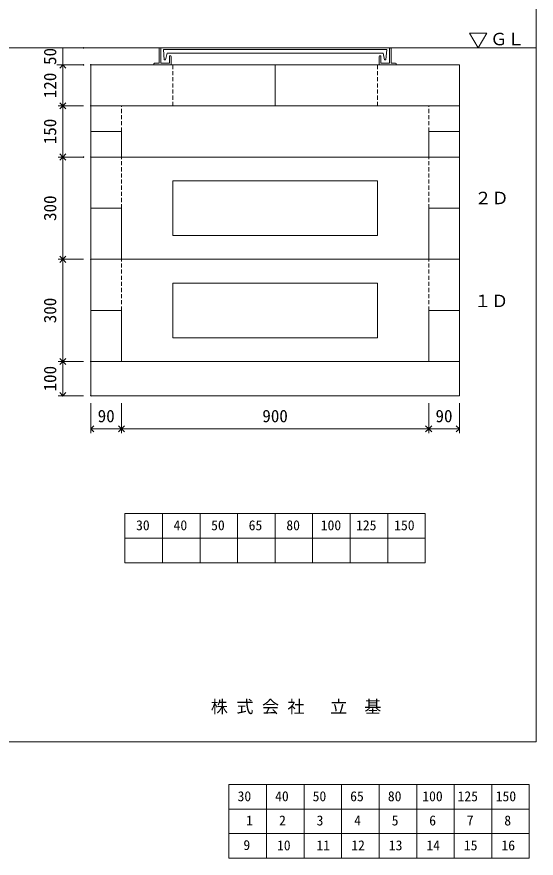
# Model space of a CAD drawing. Units: millimetres, scale not verified. Extents: x -4890 to 18490, y -2308 to 2308.
# Drawn here: x 3368 to 4890, y -2308 to 159 of the extents above; entities that cross this region are included whole.
import ezdxf
from ezdxf.enums import TextEntityAlignment as Align

# ---------------------------------------------------------------- set-up
doc = ezdxf.new("R2010")
doc.units = ezdxf.units.MM
doc.header["$LTSCALE"] = 10
doc.header["$PDMODE"] = 32
doc.header["$PDSIZE"] = 2
for name, pattern in [('DASHED1', [1.8, 1.2, -0.6]), ('USER2', [50.8, 31.75, -6.35, 6.35, -6.35]), ('USER5', [3.185, 0.01, -3.175])]:
    doc.linetypes.add(name, pattern=pattern)
for name, color, linetype, lineweight in [('0-1_Defpoints', 7, 'USER2', 5), ('0-2_waku', 7, 'Continuous', 18), ('0-3_gaikei', 7, 'Continuous', 18), ('0-4_kakure', 7, 'USER5', 18), ('0-5_sunpou', 7, 'Continuous', 5), ('0-8_uchigawa', 6, 'Continuous', 18), ('0-A_futa', 3, 'Continuous', 18), ('0-B_GL', 4, 'Continuous', 18), ('0-D_文字１', 7, 'Continuous', 18), ('1-4_文字２', 7, 'Continuous', 5)]:
    doc.layers.add(name, color=color, linetype=linetype, lineweight=lineweight)
doc.styles.add('ＭＳ ゴシック', font='')
doc.styles.get('ＭＳ ゴシック').set_extended_font_data('MS Gothic')

# ---------------------------------------------------------------- blocks, each defined once
blk = doc.blocks.new('_Open90')
at = {"layer": '0-5_sunpou'}
blk.add_line((0, 0), (-1, 0), dxfattribs=at)
blk.add_lwpolyline([(-0.5, 0.5), (0, 0), (-0.5, -0.5)], dxfattribs=at)
blk = doc.blocks.new('D57')
at = {"layer": '0-1_Defpoints'}
for p in [(5032.32, 1944.36), (4949.96, 1644.36), (5032.32, 1644.36)]:
    blk.add_point(p, dxfattribs=at)
at = {"layer": '0-5_sunpou'}
for p, q in [((5010.32, 1944.36), (4936.96, 1944.36)), ((4949.96, 1926.36), (4949.96, 1662.36)), ((5010.32, 1644.36), (4936.96, 1644.36))]:
    blk.add_line(p, q, dxfattribs=at)
at = {"layer": '0-5_sunpou', "xscale": 18, "yscale": 18}
for p, rotation in [((4949.96, 1944.36), 90), ((4949.96, 1644.36), 270)]:
    blk.add_blockref('_Open90', p, dxfattribs=dict(at, rotation=rotation))
at = {"layer": '0-5_sunpou', "style": 'ＭＳ ゴシック'}
blk.add_text('300', height=36.66, rotation=90, dxfattribs=at).set_placement((4941.96, 1756.86), align=Align.BOTTOM_LEFT)
blk = doc.blocks.new('D48')
at = {"layer": '0-1_Defpoints'}
for p in [(5032.32, 1644.36), (4949.96, 1344.36), (5032.32, 1344.36)]:
    blk.add_point(p, dxfattribs=at)
at = {"layer": '0-5_sunpou'}
for p, q in [((5010.32, 1644.36), (4936.96, 1644.36)), ((4949.96, 1626.36), (4949.96, 1362.36)), ((5010.32, 1344.36), (4936.96, 1344.36))]:
    blk.add_line(p, q, dxfattribs=at)
at = {"layer": '0-5_sunpou', "xscale": 18, "yscale": 18}
for p, rotation in [((4949.96, 1644.36), 90), ((4949.96, 1344.36), 270)]:
    blk.add_blockref('_Open90', p, dxfattribs=dict(at, rotation=rotation))
at = {"layer": '0-5_sunpou', "style": 'ＭＳ ゴシック'}
blk.add_text('300', height=36.66, rotation=90, dxfattribs=at).set_placement((4941.96, 1456.86), align=Align.BOTTOM_LEFT)
blk = doc.blocks.new('D49')
at = {"layer": '0-1_Defpoints'}
for p in [(5032.32, 2214.36), (4949.96, 2094.36), (5032.32, 2094.36)]:
    blk.add_point(p, dxfattribs=at)
at = {"layer": '0-5_sunpou'}
for p, q in [((5010.32, 2214.36), (4936.96, 2214.36)), ((4949.96, 2196.36), (4949.96, 2112.36)), ((5010.32, 2094.36), (4936.96, 2094.36))]:
    blk.add_line(p, q, dxfattribs=at)
at = {"layer": '0-5_sunpou', "xscale": 18, "yscale": 18}
for p, rotation in [((4949.96, 2214.36), 90), ((4949.96, 2094.36), 270)]:
    blk.add_blockref('_Open90', p, dxfattribs=dict(at, rotation=rotation))
at = {"layer": '0-5_sunpou', "style": 'ＭＳ ゴシック'}
blk.add_text('120', height=36.66, rotation=90, dxfattribs=at).set_placement((4941.96, 2116.86), align=Align.BOTTOM_LEFT)
blk = doc.blocks.new('D50')
at = {"layer": '0-1_Defpoints'}
for p in [(5032.32, 2214.36), (4949.96, 2094.36), (5032.32, 2094.36)]:
    blk.add_point(p, dxfattribs=at)
at = {"layer": '0-5_sunpou'}
for p, q in [((5010.32, 2214.36), (4936.96, 2214.36)), ((4949.96, 2196.36), (4949.96, 2112.36)), ((5010.32, 2094.36), (4936.96, 2094.36))]:
    blk.add_line(p, q, dxfattribs=at)
at = {"layer": '0-5_sunpou', "xscale": 18, "yscale": 18}
for p, rotation in [((4949.96, 2214.36), 90), ((4949.96, 2094.36), 270)]:
    blk.add_blockref('_Open90', p, dxfattribs=dict(at, rotation=rotation))
at = {"layer": '0-5_sunpou', "style": 'ＭＳ ゴシック'}
blk.add_text('120', height=36.66, rotation=90, dxfattribs=at).set_placement((4941.96, 2116.86), align=Align.BOTTOM_LEFT)
blk = doc.blocks.new('D54')
at = {"layer": '0-1_Defpoints'}
for p in [(5010.32, 2264.36), (4949.96, 2214.36), (5010.32, 2214.36)]:
    blk.add_point(p, dxfattribs=at)
at = {"layer": '0-5_sunpou'}
for p, q in [((4988.32, 2264.36), (4936.96, 2264.36)), ((4949.96, 2264.36), (4949.96, 2214.36)), ((4988.32, 2214.36), (4936.96, 2214.36))]:
    blk.add_line(p, q, dxfattribs=at)
at = {"layer": '0-5_sunpou', "style": 'ＭＳ ゴシック'}
blk.add_text('50', height=36.66, rotation=90, dxfattribs=at).set_placement((4941.96, 2214.36), align=Align.BOTTOM_LEFT)
blk = doc.blocks.new('D46')
at = {"layer": '0-1_Defpoints'}
for p in [(5032.32, 1344.36), (4949.96, 1244.36), (5032.32, 1244.36)]:
    blk.add_point(p, dxfattribs=at)
at = {"layer": '0-5_sunpou'}
for p, q in [((5010.32, 1344.36), (4936.96, 1344.36)), ((4949.96, 1326.36), (4949.96, 1262.36)), ((5010.32, 1244.36), (4936.96, 1244.36))]:
    blk.add_line(p, q, dxfattribs=at)
at = {"layer": '0-5_sunpou', "xscale": 18, "yscale": 18}
for p, rotation in [((4949.96, 1344.36), 90), ((4949.96, 1244.36), 270)]:
    blk.add_blockref('_Open90', p, dxfattribs=dict(at, rotation=rotation))
at = {"layer": '0-5_sunpou', "style": 'ＭＳ ゴシック'}
blk.add_text('100', height=36.66, rotation=90, dxfattribs=at).set_placement((4941.96, 1256.86), align=Align.BOTTOM_LEFT)
blk = doc.blocks.new('D69')
at = {"layer": '0-1_Defpoints'}
for p in [(5032.32, 2094.36), (4949.96, 1944.36), (5010.32, 1944.36)]:
    blk.add_point(p, dxfattribs=at)
at = {"layer": '0-5_sunpou'}
for p, q in [((5010.32, 2094.36), (4936.96, 2094.36)), ((4949.96, 2076.36), (4949.96, 1962.36)), ((4988.32, 1944.36), (4936.96, 1944.36))]:
    blk.add_line(p, q, dxfattribs=at)
at = {"layer": '0-5_sunpou', "xscale": 18, "yscale": 18}
for p, rotation in [((4949.96, 2094.36), 90), ((4949.96, 1944.36), 270)]:
    blk.add_blockref('_Open90', p, dxfattribs=dict(at, rotation=rotation))
at = {"layer": '0-5_sunpou', "style": 'ＭＳ ゴシック'}
blk.add_text('150', height=36.66, rotation=90, dxfattribs=at).set_placement((4941.96, 1981.86), align=Align.BOTTOM_LEFT)

msp = doc.modelspace()

# ---------------------------------------------------------------- linework, layer by layer
at = {"layer": '0-2_waku'}
for p, q in [((4890, 2308.16), (4890, -1966.84)), ((4890, 2308.16), (4890, -1966.84)), ((3685, -1297.84), (3685, -1441.84)), ((3685, -1297.84), (3685, -1441.84)), ((3685, -1297.84), (3685, -1441.84)), ((3685, -1297.84), (3685, -1441.84)), ((3685, -1297.84), (4565, -1297.84)), ((3795, -1297.84), (3795, -1441.84)), ((3905, -1297.84), (3905, -1441.84)), ((3905, -1297.84), (3905, -1441.84)), ((4015, -1297.84), (4015, -1441.84)), ((4125, -1297.84), (4125, -1441.84)), ((4235, -1297.84), (4235, -1441.84)), ((4345, -1297.84), (4345, -1441.84)), ((4455, -1297.84), (4455, -1441.84)), ((4565, -1297.84), (4565, -1441.84)), ((3685, -1369.84), (4565, -1369.84)), ((3685, -1441.84), (4565, -1441.84)), ((-1230, -1966.84), (4890, -1966.84)), ((-1230, -1966.84), (4890, -1966.84))]:
    msp.add_line(p, q, dxfattribs=at)
at = {"layer": '0-3_gaikei'}
for p, q in [((3585, 18.16), (4665, 18.16)), ((4125, 18.16), (4125, -101.84)), ((4665, -101.84), (3585, -101.84)), ((4665, -101.84), (3585, -101.84)), ((4665, -101.84), (3585, -101.84)), ((4665, -101.84), (3585, -101.84)), ((4665, -101.84), (3585, -101.84)), ((4665, -101.84), (3585, -101.84)), ((4665, -101.84), (3585, -101.84)), ((4665, -101.84), (3585, -101.84)), ((4665, -101.84), (3585, -101.84)), ((3675, -101.84), (3585, -101.84)), ((4665, -101.84), (3585, -101.84)), ((4665, -101.84), (3585, -101.84)), ((4665, -101.84), (3585, -101.84)), ((4665, -101.84), (3585, -101.84)), ((4665, -101.84), (3585, -101.84)), ((4665, -101.84), (3585, -101.84)), ((4665, -101.84), (3585, -101.84)), ((4665, -101.84), (3585, -101.84)), ((4665, -101.84), (3585, -101.84)), ((4665, -101.84), (3585, -101.84)), ((4665, -101.84), (3585, -101.84)), ((4665, -101.84), (3585, -101.84)), ((4665, -101.84), (3585, -101.84)), ((3675, -101.84), (3585, -101.84)), ((3585, -101.84), (3675, -101.84)), ((3585, -101.84), (4665, -101.84)), ((3585, -101.84), (4665, -101.84)), ((3585, -101.84), (4665, -101.84)), ((3585, -101.84), (4665, -101.84)), ((3585, -101.84), (4665, -101.84)), ((3585, -101.84), (4665, -101.84)), ((3585, -101.84), (4665, -101.84)), ((3585, -101.84), (4665, -101.84)), ((3585, -101.84), (3585, -251.84)), ((3675, -101.84), (4575, -101.84)), ((4575, -101.84), (3675, -101.84)), ((4575, -101.84), (3675, -101.84)), ((4575, -101.84), (3675, -101.84)), ((3675, -101.84), (4575, -101.84)), ((4575, -101.84), (3675, -101.84)), ((4575, -101.84), (3675, -101.84)), ((4575, -101.84), (3675, -101.84)), ((3675, -101.84), (4575, -101.84)), ((3675, -101.84), (4575, -101.84)), ((3675, -101.84), (4575, -101.84)), ((4515, -101.84), (3735, -101.84)), ((4515, -101.84), (3735, -101.84)), ((4515, -101.84), (3735, -101.84)), ((4575, -101.84), (4665, -101.84)), ((4575, -101.84), (4665, -101.84)), ((4665, -101.84), (4665, -251.84)), ((3585, -176.84), (3675, -176.84)), ((3675, -176.84), (3675, -251.84)), ((4575, -176.84), (4575, -251.84)), ((4575, -176.84), (4665, -176.84)), ((3585, -251.84), (3585, -401.84)), ((3585, -251.84), (3585, -401.84)), ((3585, -251.84), (3585, -401.84)), ((3585, -251.84), (4665, -251.84)), ((3585, -251.84), (4665, -251.84)), ((3585, -251.84), (4665, -251.84)), ((3585, -251.84), (4665, -251.84)), ((3585, -251.84), (4665, -251.84)), ((3585, -251.84), (4665, -251.84)), ((3585, -251.84), (4665, -251.84)), ((3585, -251.84), (4665, -251.84)), ((3585, -251.84), (4665, -251.84)), ((3585, -251.84), (4665, -251.84)), ((3585, -251.84), (4665, -251.84)), ((4665, -251.84), (4665, -401.84)), ((4665, -251.84), (4665, -401.84)), ((4665, -251.84), (4665, -401.84)), ((3585, -401.84), (3585, -551.84)), ((3675, -401.84), (3585, -401.84)), ((3675, -401.84), (3585, -401.84)), ((3675, -401.84), (3585, -401.84)), ((3675, -401.84), (3675, -551.84)), ((3675, -401.84), (3675, -551.84)), ((3675, -401.84), (3675, -551.84)), ((4575, -401.84), (4575, -551.84)), ((4575, -401.84), (4575, -551.84)), ((4575, -401.84), (4575, -551.84)), ((4665, -401.84), (4575, -401.84)), ((4665, -401.84), (4575, -401.84)), ((4665, -401.84), (4575, -401.84)), ((4665, -401.84), (4665, -551.84)), ((4665, -551.84), (3585, -551.84)), ((4665, -551.84), (3585, -551.84)), ((4665, -551.84), (3585, -551.84)), ((3585, -551.84), (3585, -701.84)), ((3585, -551.84), (3585, -701.84)), ((3585, -551.84), (3585, -701.84)), ((4575, -551.84), (3675, -551.84)), ((4575, -551.84), (3675, -551.84)), ((4575, -551.84), (3675, -551.84)), ((4515, -551.84), (3735, -551.84)), ((4665, -551.84), (4665, -701.84)), ((4665, -551.84), (4665, -701.84)), ((4665, -551.84), (4665, -701.84)), ((3675, -701.84), (3585, -701.84)), ((3675, -701.84), (3585, -701.84)), ((3675, -701.84), (3675, -851.84)), ((3675, -701.84), (3675, -851.84)), ((3675, -701.84), (3675, -851.84)), ((4665, -701.84), (4575, -701.84)), ((4665, -701.84), (4575, -701.84)), ((4575, -701.84), (4575, -851.84)), ((4575, -701.84), (4575, -851.84)), ((4665, -701.84), (4665, -851.84)), ((4665, -851.84), (3585, -851.84)), ((4665, -851.84), (3585, -851.84)), ((4665, -851.84), (3585, -851.84)), ((4665, -851.84), (3585, -851.84)), ((4665, -851.84), (3585, -851.84)), ((3585, -951.84), (3585, -851.84)), ((4665, -851.84), (3585, -851.84)), ((4665, -851.84), (3585, -851.84)), ((4665, -851.84), (3585, -851.84)), ((4665, -851.84), (3585, -851.84)), ((4575, -851.84), (3675, -851.84)), ((4575, -851.84), (3675, -851.84)), ((4575, -851.84), (3675, -851.84)), ((4515, -851.84), (3735, -851.84)), ((4515, -851.84), (3735, -851.84)), ((4665, -951.84), (3585, -951.84)), ((4665, -951.84), (3585, -951.84))]:
    msp.add_line(p, q, dxfattribs=at)
for points in [[(3675, -101.84), (3585, -101.84), (3585, 18.16)], [(4575, -101.84), (4665, -101.84), (4665, 18.16)], [(4575, -101.84), (4665, -101.84), (3585, -101.84)], [(3675, -701.84), (3585, -701.84), (3585, -851.84)], [(4665, -701.84), (4575, -701.84), (4575, -851.84)], [(4665, -951.84), (4665, -851.84), (3585, -851.84)]]:
    msp.add_lwpolyline(points, dxfattribs=at)
at = {"layer": '0-4_kakure', "linetype": 'DASHED1', "lineweight": 5}
for p, q in [((3825, -101.84), (3825, 18.16)), ((4425, -101.84), (4425, 18.16)), ((3675, -176.84), (3675, -101.84)), ((4575, -176.84), (4575, -101.84)), ((3675, -401.84), (3675, -251.84)), ((4575, -401.84), (4575, -251.84)), ((3675, -701.84), (3675, -551.84)), ((4575, -701.84), (4575, -551.84))]:
    msp.add_line(p, q, dxfattribs=at)
at = {"layer": '0-5_sunpou'}
for p, q in [((3563, 68.16), (3485.14, 68.16)), ((3563, 18.16), (3485.14, 18.16)), ((3585, -973.84), (3585, -1061.76)), ((3675, -973.84), (3675, -1061.76)), ((3675, -973.84), (3675, -1061.76)), ((4575, -973.84), (4575, -1061.76)), ((4575, -973.84), (4575, -1061.76)), ((4665, -973.84), (4665, -1061.76)), ((3603, -1048.76), (3657, -1048.76)), ((3693, -1048.76), (4557, -1048.76)), ((4593, -1048.76), (4647, -1048.76))]:
    msp.add_line(p, q, dxfattribs=at)
at = {"layer": '0-8_uchigawa'}
for p, q in [((3825, -321.84), (3825, -481.84)), ((4425, -321.84), (3825, -321.84)), ((4425, -321.84), (4425, -481.84)), ((4425, -481.84), (3825, -481.84)), ((4425, -621.84), (3825, -621.84)), ((3825, -621.84), (3825, -781.84)), ((4425, -621.84), (4425, -781.84)), ((4425, -781.84), (3825, -781.84))]:
    msp.add_line(p, q, dxfattribs=at)
at = {"layer": '0-A_futa'}
for p, q in [((3785, 66.16), (3785, 23.16)), ((3787, 68.16), (3790, 68.16)), ((3790, 68.16), (3790, 23.16)), ((3797.81, 63.66), (4452.14, 63.66)), ((3797.81, 63.66), (3800.3, 33.66)), ((3808.33, 52.66), (3804.01, 33.66)), ((3808.33, 52.66), (4441.67, 52.66)), ((4441.67, 52.66), (4445.99, 33.66)), ((4452.14, 63.66), (4449.89, 33.66)), ((4460, 68.16), (4460, 23.16)), ((4460, 68.16), (4463, 68.16)), ((4465, 66.16), (4465, 23.16)), ((3800.3, 33.66), (3804.01, 33.66)), ((3815, 43.16), (3815, 23.16)), ((3817, 45.16), (3818, 45.16)), ((3820, 43.16), (3820, 18.16)), ((4430, 43.16), (4430, 18.16)), ((4433, 45.16), (4432, 45.16)), ((4435, 43.16), (4435, 23.16)), ((4449.89, 33.66), (4445.99, 33.66)), ((3770, 21.16), (3770, 20.16)), ((3772, 23.16), (3785, 23.16)), ((3820, 18.16), (3772, 18.16)), ((3790, 23.16), (3815, 23.16)), ((4430, 18.16), (4478, 18.16)), ((4460, 23.16), (4435, 23.16)), ((4478, 23.16), (4465, 23.16)), ((4480, 21.16), (4480, 20.16))]:
    msp.add_line(p, q, dxfattribs=at)
for centre, start, end in [((3787, 66.16), 90, 180), ((4463, 66.16), 0, 90), ((3817, 43.16), 90, 180), ((3818, 43.16), 0, 90), ((4432, 43.16), 90, 180), ((4433, 43.16), 0, 90), ((3772, 21.16), 90, 180), ((3772, 20.16), 180, 270), ((4478, 21.16), 0, 90), ((4478, 20.16), 270, 0)]:
    msp.add_arc(centre, 2, start, end, dxfattribs=at)
at = {"layer": '0-B_GL'}
msp.add_line((-1230, 68.16), (4890, 68.16), dxfattribs=at)
msp.add_line((-1230, 68.16), (4890, 68.16), dxfattribs=at)
msp.add_line((-1230, 68.16), (4890, 68.16), dxfattribs=at)
at = {"layer": '0-D_文字１'}
for p, q in [((4720.06, 68.16), (4694.86, 111.1)), ((4694.86, 111.1), (4745.26, 111.1)), ((4720.06, 68.16), (4745.26, 111.1))]:
    msp.add_line(p, q, dxfattribs=at)
at = {"layer": '1-4_文字２'}
for p, q in [((3989.83, -2092.26), (3989.83, -2236.26)), ((3989.83, -2092.26), (3989.83, -2236.26)), ((3989.83, -2092.26), (3989.83, -2236.26)), ((3989.83, -2092.26), (3989.83, -2236.26)), ((3989.83, -2092.26), (4869.83, -2092.26)), ((3989.83, -2092.26), (3989.83, -2236.26)), ((3989.83, -2092.26), (3989.83, -2236.26)), ((3989.83, -2092.26), (3989.83, -2236.26)), ((3989.83, -2092.26), (3989.83, -2236.26)), ((3989.83, -2092.26), (4869.83, -2092.26)), ((4099.83, -2092.26), (4099.83, -2236.26)), ((4099.83, -2092.26), (4099.83, -2236.26)), ((4209.83, -2092.26), (4209.83, -2236.26)), ((4209.83, -2092.26), (4209.83, -2236.26)), ((4209.83, -2092.26), (4209.83, -2236.26)), ((4209.83, -2092.26), (4209.83, -2236.26)), ((4319.83, -2092.26), (4319.83, -2236.26)), ((4319.83, -2092.26), (4319.83, -2236.26)), ((4429.83, -2092.26), (4429.83, -2236.26)), ((4429.83, -2092.26), (4429.83, -2236.26)), ((4539.83, -2092.26), (4539.83, -2236.26)), ((4539.83, -2092.26), (4539.83, -2236.26)), ((4649.83, -2092.26), (4649.83, -2236.26)), ((4649.83, -2092.26), (4649.83, -2236.26)), ((4759.83, -2092.26), (4759.83, -2236.26)), ((4759.83, -2092.26), (4759.83, -2236.26)), ((4869.83, -2092.26), (4869.83, -2236.26)), ((4869.83, -2092.26), (4869.83, -2236.26)), ((3989.83, -2164.26), (4869.83, -2164.26)), ((3989.83, -2164.26), (4869.83, -2164.26)), ((3989.83, -2236.26), (4869.83, -2236.26)), ((3989.83, -2236.26), (4869.83, -2236.26)), ((3989.83, -2236.26), (3989.83, -2308.26)), ((3989.83, -2236.26), (3989.83, -2308.26)), ((3989.83, -2236.26), (3989.83, -2308.26)), ((3989.83, -2236.26), (3989.83, -2308.26)), ((3989.83, -2236.26), (4869.83, -2236.26)), ((3989.83, -2236.26), (3989.83, -2308.26)), ((3989.83, -2236.26), (3989.83, -2308.26)), ((3989.83, -2236.26), (3989.83, -2308.26)), ((3989.83, -2236.26), (3989.83, -2308.26)), ((3989.83, -2236.26), (4869.83, -2236.26)), ((4099.83, -2236.26), (4099.83, -2308.26)), ((4099.83, -2236.26), (4099.83, -2308.26)), ((4209.83, -2236.26), (4209.83, -2308.26)), ((4209.83, -2236.26), (4209.83, -2308.26)), ((4209.83, -2236.26), (4209.83, -2308.26)), ((4209.83, -2236.26), (4209.83, -2308.26)), ((4319.83, -2236.26), (4319.83, -2308.26)), ((4319.83, -2236.26), (4319.83, -2308.26)), ((4429.83, -2236.26), (4429.83, -2308.26)), ((4429.83, -2236.26), (4429.83, -2308.26)), ((4539.83, -2236.26), (4539.83, -2308.26)), ((4539.83, -2236.26), (4539.83, -2308.26)), ((4649.83, -2236.26), (4649.83, -2308.26)), ((4649.83, -2236.26), (4649.83, -2308.26)), ((4759.83, -2236.26), (4759.83, -2308.26)), ((4759.83, -2236.26), (4759.83, -2308.26)), ((4869.83, -2236.26), (4869.83, -2308.26)), ((4869.83, -2236.26), (4869.83, -2308.26)), ((3989.83, -2308.26), (4869.83, -2308.26)), ((3989.83, -2308.26), (4869.83, -2308.26))]:
    msp.add_line(p, q, dxfattribs=at)

# ---------------------------------------------------------------- block references
at = {"layer": '0-5_sunpou'}
for name in ['D54', 'D49', 'D50', 'D69', 'D57', 'D48', 'D46']:
    msp.add_blockref(name, (-1447.32, -2196.2), dxfattribs=at)
at = {"layer": '0-5_sunpou', "xscale": 18, "yscale": 18, "rotation": 180}
for p in [(3585, -1048.76), (3675, -1048.76), (4575, -1048.76)]:
    msp.add_blockref('_Open90', p, dxfattribs=at)
at = {"layer": '0-5_sunpou', "xscale": 18, "yscale": 18}
for p in [(3675, -1048.76), (4575, -1048.76), (4665, -1048.76)]:
    msp.add_blockref('_Open90', p, dxfattribs=at)

# ---------------------------------------------------------------- texts
at = {"layer": '0-5_sunpou', "style": 'ＭＳ ゴシック'}
for s, p in [('90', (3605, -1040.76)), ('900', (4087.5, -1040.76)), ('90', (4595, -1040.76))]:
    msp.add_text(s, height=36.66, dxfattribs=at).set_placement(p, align=Align.BOTTOM_LEFT)
at = {"layer": '0-D_文字１', "style": 'ＭＳ ゴシック'}
for s, height, p in [('ＧＬ', 36.66, (4755.42, 64.82)), ('２Ｄ', 36.66, (4709.63, -401.28)), ('１Ｄ', 36.66, (4708.31, -703.14)), ('30', 29.33, (3717.46, -1355.27)), ('40', 29.33, (3827.46, -1355.27)), ('50', 29.33, (3937.46, -1355.27)), ('65', 29.33, (4047.46, -1355.27)), ('80', 29.33, (4157.86, -1355.27)), ('100', 29.33, (4258.74, -1355.27)), ('125', 29.33, (4362.13, -1355.27)), ('150', 29.33, (4473.89, -1355.27)), ('株 式 会 社 \u3000立\u3000基', 36.66, (3936.53, -1893.2))]:
    msp.add_text(s, height=height, dxfattribs=at).set_placement(p, align=Align.BOTTOM_LEFT)
at = {"layer": '1-4_文字２', "style": 'ＭＳ ゴシック'}
for s, p in [('30', (4014.99, -2150.07)), ('30', (4014.99, -2150.07)), ('40', (4124.99, -2150.07)), ('40', (4124.99, -2150.07)), ('50', (4234.99, -2150.07)), ('50', (4234.99, -2150.07)), ('65', (4344.99, -2150.07)), ('65', (4344.99, -2150.07)), ('80', (4455.4, -2150.07)), ('80', (4455.4, -2150.07)), ('100', (4556.27, -2150.07)), ('100', (4556.27, -2150.07)), ('125', (4659.66, -2150.07)), ('125', (4659.66, -2150.07)), ('150', (4771.42, -2150.07)), ('150', (4771.42, -2150.07)), ('1', (4040.13, -2221.11)), ('2', (4136.57, -2221.11)), ('3', (4246.57, -2221.11)), ('4', (4356.57, -2221.11)), ('5', (4466.57, -2221.11)), ('6', (4576.57, -2221.11)), ('7', (4686.57, -2221.11)), ('8', (4796.57, -2221.11)), ('9', (4032.07, -2293.11)), ('10', (4130.48, -2294.07)), ('11', (4245.98, -2294.07)), ('12', (4348.19, -2294.07)), ('13', (4458.19, -2294.07)), ('14', (4568.19, -2294.07)), ('15', (4678.19, -2294.07)), ('16', (4788.19, -2294.07))]:
    msp.add_text(s, height=29.33, dxfattribs=at).set_placement(p, align=Align.BOTTOM_LEFT)

doc.saveas('drawing.dxf')
